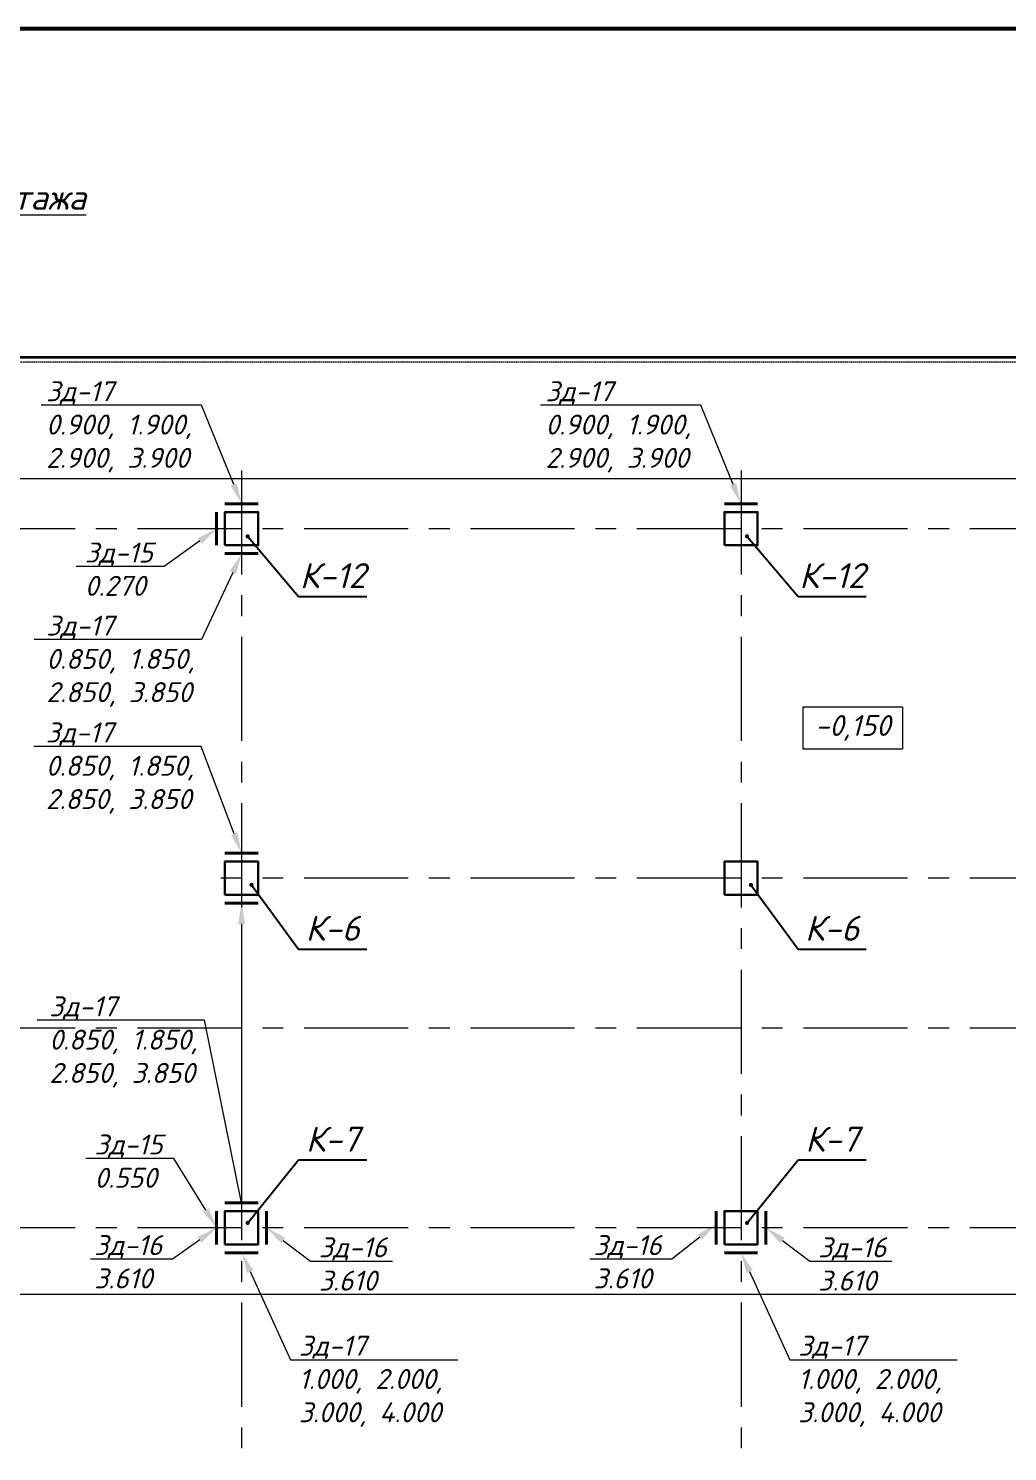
# Model space of a CAD drawing. Header units: millimetres. Extents: x -41985 to 836963, y -232665 to -4590.
# Drawn here: x 37589 to 49352, y -21689 to -4590 of the extents above; entities that cross this region are included whole.
import ezdxf
from ezdxf import colors
from ezdxf.entities.mleader import LeaderData, LeaderLine
from ezdxf.enums import TextEntityAlignment as Align
from ezdxf.math import Vec2, Vec3

# ---------------------------------------------------------------- set-up
doc = ezdxf.new("R2010")
doc.units = ezdxf.units.MM
doc.linetypes.add('CENTERX2', pattern=[4, 2.5, -0.5, 0.5, -0.5])
doc.linetypes.add('HIDDEN2', pattern=[4.7625, 3.175, -1.5875])
for name, color, linetype, lineweight in [('#Закл выноски и размеры', 7, 'Continuous', 13), ('#Закладные', 10, 'Continuous', 40), ('k_ Арм. Каркасы', 1, 'Continuous', 35), ('k_ Выноски', 7, 'Continuous', 13), ('k_ Осевая', 8, 'CENTERX2', 9), ('k_ Отметки', 251, 'Continuous', 13), ('k_ Позиции', 1, 'Continuous', 13), ('Колонна', 84, 'Continuous', 30), ('Линия пунктир', 190, 'HIDDEN2', 9), ('Линия Тонкая', 86, 'Continuous', 9)]:
    doc.layers.add(name, color=color, linetype=linetype, lineweight=lineweight)
doc.styles.get("Standard").update_dxf_attribs({"font": 'isocpeur.ttf'})
doc.styles.add('STEP PR', font='isocpeui.ttf')
doc.dimstyles.get("Standard").update_dxf_attribs({"dimtxt": 0.18, "dimasz": 0.18, "dimexe": 0.18, "dimexo": 0.0625, "dimgap": 0.09, "dimtad": 0, "dimtih": 1, "dimtoh": 1, "dimdec": 4, "dimzin": 0, "dimdsep": 46, "dimtxsty": 'Standard', "dimcen": 0.09, "dimadec": 0, "dimazin": 0, "dimtfac": 1, "dimtdec": 4, "dimtofl": 0, "dimtmove": 0, "dimatfit": 3, "dimfxl": 1, "dimtolj": 1, "dimtzin": 0, "dimarcsym": 0})

# ---------------------------------------------------------------- blocks, each defined once
blk = doc.blocks.new('*U2241')
at = {"layer": 'k_ Осевая', "ltscale": 500}
for points in [[(40150, 15100), (40150, -3900)], [(46150, 15100), (46150, -3900)], [(72150, 14400), (23500, 14400)], [(72150, 10200), (39900, 10200)], [(72150, 8400), (33900, 8400)], [(72150, 6000), (-4500, 6000)]]:
    blk.add_lwpolyline(points, dxfattribs=at)
blk = doc.blocks.new('*U2186')
blk.add_lwpolyline([(-200, -200), (200, -200), (200, 200), (-200, 200)], close=True)
blk = doc.blocks.new('*U2367')
for p in [(40150, 14400), (46150, 14400), (40150, 10200), (46150, 10200), (40150, 6000), (46150, 6000)]:
    blk.add_blockref('*U2186', p)
blk = doc.blocks.new('REINFORCED_CONCRETE')

msp = doc.modelspace()

# ---------------------------------------------------------------- linework, layer by layer
at = {"layer": '#Закл выноски и размеры', "color": 3, "lineweight": 53}
msp.add_lwpolyline([(-13310.32841, -4589.58305), (113120.39807, -4589.58305), (113120.39807, -95368.08044), (-13310.32841, -95368.08044)], close=True, dxfattribs=at)
at = {"layer": '#Закладные', "color": 5}
for points in [[(39850, -10400), (39850, -10800)], [(39850, -18800), (39850, -19200)], [(40450, -18800), (40450, -19200)], [(45850, -18800), (45850, -19200)], [(46450, -18800), (46450, -19200)]]:
    msp.add_lwpolyline(points, dxfattribs=at)
at = {"layer": '#Закладные'}
for points in [[(39950, -10300), (40350, -10300)], [(45950, -10300), (46350, -10300)], [(39950, -10900), (40350, -10900)], [(39950, -14500), (40350, -14500)], [(39950, -15100), (40350, -15100)], [(39950, -18700), (40350, -18700)], [(39950, -19300), (40350, -19300)], [(45950, -19300), (46350, -19300)]]:
    msp.add_lwpolyline(points, dxfattribs=at)
msp.add_lwpolyline([(39950, -10800), (40350, -10800)])
at = {"layer": 'k_ Арм. Каркасы'}
msp.add_lwpolyline([(-14920, -17207.72487), (-14920, -12970), (-3100, -11300), (14900, -11000), (22500, -8540), (68500, -8540), (74340, -10100)], dxfattribs=at)
at = {"layer": 'k_ Отметки'}
msp.add_lwpolyline([(46893.26325, -13244.2336), (48093.26325, -13244.2336), (48093.26325, -12744.2336), (46893.26325, -12744.2336)], close=True, dxfattribs=at)
at = {"layer": 'Линия пунктир'}
msp.add_lwpolyline([(68130, -8260), (62130, -8260), (62130, -8400), (54130, -8400), (54130, -8600), (36130, -8600), (36130, -8680), (22690, -8680), (15040, -11130), (-740, -11380)], dxfattribs=at)
at = {"layer": 'Линия Тонкая'}
msp.add_lwpolyline([(61050, -19800), (61050, -25600), (68250, -25600), (68250, -10000), (30390, -10000), (30390, -19800)], close=True, dxfattribs=at)

# ---------------------------------------------------------------- block references
at = {"layer": '#Закл выноски и размеры'}
msp.add_blockref('*U2241', (0, -25000), dxfattribs=at)
at = {"layer": 'k_ Позиции'}
ref = msp.add_blockref('REINFORCED_CONCRETE', (41244.25958, -11414.22775), dxfattribs=dict(at, xscale=100, yscale=100, zscale=100))
ref.add_attrib('POSITION', 'К-12', dxfattribs={"layer": '0', "color": 0, "linetype": 'ByBlock', "height": 300, "style": 'STEP PR', "flags": 2}).set_placement((41244.25958, -11314.22775), align=Align.CENTER)
ref = msp.add_blockref('REINFORCED_CONCRETE', (47244.25958, -11414.22775), dxfattribs=dict(at, xscale=100, yscale=100, zscale=100))
ref.add_attrib('POSITION', 'К-12', dxfattribs={"layer": '0', "color": 0, "linetype": 'ByBlock', "height": 300, "style": 'STEP PR', "flags": 2}).set_placement((47244.25958, -11314.22775), align=Align.CENTER)
ref = msp.add_blockref('REINFORCED_CONCRETE', (41244.25958, -15651.43693), dxfattribs=dict(at, xscale=100, yscale=100, zscale=100))
ref.add_attrib('POSITION', 'К-6', dxfattribs={"layer": '0', "color": 0, "linetype": 'ByBlock', "height": 300, "style": 'STEP PR', "flags": 2}).set_placement((41244.25958, -15551.43693), align=Align.CENTER)
ref = msp.add_blockref('REINFORCED_CONCRETE', (47244.25958, -15651.43693), dxfattribs=dict(at, xscale=100, yscale=100, zscale=100))
ref.add_attrib('POSITION', 'К-6', dxfattribs={"layer": '0', "color": 0, "linetype": 'ByBlock', "height": 300, "style": 'STEP PR', "flags": 2}).set_placement((47244.25958, -15551.43693), align=Align.CENTER)
ref = msp.add_blockref('REINFORCED_CONCRETE', (41244.25958, -18185.77225), dxfattribs=dict(at, xscale=100, yscale=100, zscale=100))
ref.add_attrib('POSITION', 'К-7', dxfattribs={"layer": '0', "color": 0, "linetype": 'ByBlock', "height": 300, "style": 'STEP PR', "flags": 2}).set_placement((41244.25958, -18085.77225), align=Align.CENTER)
ref = msp.add_blockref('REINFORCED_CONCRETE', (47244.25958, -18185.77225), dxfattribs=dict(at, xscale=100, yscale=100, zscale=100))
ref.add_attrib('POSITION', 'К-7', dxfattribs={"layer": '0', "color": 0, "linetype": 'ByBlock', "height": 300, "style": 'STEP PR', "flags": 2}).set_placement((47244.25958, -18085.77225), align=Align.CENTER)
at = {"layer": 'Колонна'}
msp.add_blockref('*U2367', (0, -25000), dxfattribs=at)

# ---------------------------------------------------------------- texts
at = {"layer": 'k_ Выноски', "insert": (30914.77825, -6658.64223), "char_height": 300, "width": 16678.1913301, "attachment_point": 5, "line_spacing_factor": 1.5, "style": 'STEP PR'}
msp.add_mtext('\\A1;{\\fISOCPEUR|b1|i1|c204|p34;\\LСхема расположения закладных изделий в стенах и колоннах первого этажа}', dxfattribs=at)
at = {"layer": 'k_ Отметки', "insert": (47493.26325, -12994.2336), "char_height": 250, "width": 1200, "attachment_point": 5, "style": 'STEP PR'}
msp.add_mtext('-0,150', dxfattribs=at)

# ---------------------------------------------------------------- leaders
at = {"layer": '#Закл выноски и размеры'}
ml = msp.add_multileader_mtext('Standard', dxfattribs=at)
ml.set_content('Зд-17\\P0.900, 1.900,\\P2.900, 3.900', color=256, style='STEP PR')
ml.set_leader_properties(color=256, linetype='ByLayer', lineweight=-1)
ml.build(insert=Vec2(0, 0))
ml.multileader.update_dxf_attribs({"text_left_attachment_type": 6, "text_right_attachment_type": 6, "dogleg_length": 0, "arrow_head_size": 250})
ctx = ml.context
ctx.base_point, ctx.char_height, ctx.arrow_head_size, ctx.landing_gap_size, ctx.plane_origin = Vec3(37701.31586, -9116.94665), 240, 250, 100, Vec3(49138.15801, -15142.87258)
ctx.left_attachment, ctx.right_attachment = 6, 6
notes = []
notes.append((ctx, [(1, (1, 1, 0), (39666.22496, -9116.94665), (-1, 0), 0, [(0, [(40150, -10300)], 0, [])])]))
ctx.mtext.insert, ctx.mtext.rotation, ctx.mtext.width, ctx.mtext.defined_height, ctx.mtext.flow_direction = Vec3(37801.31586, -8828.94665), 6.2831853072, 1806.1469698, 1007.64079, 5
ml = msp.add_multileader_mtext('Standard', dxfattribs=at)
ml.set_content('Зд-17\\P0.900, 1.900,\\P2.900, 3.900', color=256, style='STEP PR')
ml.set_leader_properties(color=256, linetype='ByLayer', lineweight=-1)
ml.build(insert=Vec2(0, 0))
ml.multileader.update_dxf_attribs({"text_left_attachment_type": 6, "text_right_attachment_type": 6, "dogleg_length": 0, "arrow_head_size": 250})
ctx = ml.context
ctx.base_point, ctx.char_height, ctx.arrow_head_size, ctx.landing_gap_size, ctx.plane_origin = Vec3(43701.31586, -9116.94665), 240, 250, 100, Vec3(55138.15801, -15142.87258)
ctx.left_attachment, ctx.right_attachment = 6, 6
notes.append((ctx, [(1, (1, 1, 0), (45666.22496, -9116.94665), (-1, 0), 0, [(0, [(46150, -10300)], 0, [])])]))
ctx.mtext.insert, ctx.mtext.rotation, ctx.mtext.width, ctx.mtext.defined_height, ctx.mtext.flow_direction = Vec3(43801.31586, -8828.94665), 6.2831853072, 1806.1469698, 1007.64079, 5
at = {"layer": '#Закл выноски и размеры', "color": 5}
ml = msp.add_multileader_mtext('Standard', dxfattribs=at)
ml.set_content('Зд-15 \\P0.270', color=5, style='STEP PR')
ml.set_leader_properties(color=256, linetype='ByLayer', lineweight=-1)
ml.build(insert=Vec2(0, 0))
ml.multileader.update_dxf_attribs({"text_left_attachment_type": 6, "text_right_attachment_type": 6, "dogleg_length": 0, "arrow_head_size": 250})
ctx = ml.context
ctx.base_point, ctx.char_height, ctx.arrow_head_size, ctx.landing_gap_size, ctx.plane_origin = Vec3(38165.67819, -11054.97435), 240, 250, 100, Vec3(54374.15861, -17418.62184)
ctx.left_attachment, ctx.right_attachment = 6, 6
notes.append((ctx, [(1, (1, 1, 0), (39217.49638, -11054.97435), (-1, 0), 0, [(1, [(39850, -10600)], 0, [])])]))
ctx.mtext.insert, ctx.mtext.rotation, ctx.mtext.width, ctx.mtext.defined_height, ctx.mtext.flow_direction = Vec3(38265.67819, -10766.97435), 6.2831853072, 2052.8217688, 859.52144, 5
at = {"layer": '#Закл выноски и размеры'}
ml = msp.add_multileader_mtext('Standard', dxfattribs=at)
ml.set_content('Зд-17\\P0.850, 1.850,\\P2.850, 3.850', color=256, style='STEP PR')
ml.set_leader_properties(color=256, linetype='ByLayer', lineweight=-1)
ml.build(insert=Vec2(0, 0))
ml.multileader.update_dxf_attribs({"text_left_attachment_type": 6, "text_right_attachment_type": 6, "dogleg_length": 0, "arrow_head_size": 250})
ctx = ml.context
ctx.base_point, ctx.char_height, ctx.arrow_head_size, ctx.landing_gap_size, ctx.plane_origin = Vec3(37703.62681, -11932.52022), 240, 250, 100, Vec3(56040.80891, -19558.93401)
ctx.left_attachment, ctx.right_attachment = 6, 6
notes.append((ctx, [(1, (1, 1, 0), (39668.5359, -11932.52022), (-1, 0), 0, [(0, [(40150, -10900)], 0, [])])]))
ctx.mtext.insert, ctx.mtext.rotation, ctx.mtext.width, ctx.mtext.flow_direction = Vec3(37803.62681, -11644.52022), 6.2831853072, 2679.7530317, 5
ml = msp.add_multileader_mtext('Standard', dxfattribs=at)
ml.set_content('Зд-17\\P0.850, 1.850,\\P2.850, 3.850', color=256, style='STEP PR')
ml.set_leader_properties(color=256, linetype='ByLayer', lineweight=-1)
ml.build(insert=Vec2(0, 0))
ml.multileader.update_dxf_attribs({"text_left_attachment_type": 6, "text_right_attachment_type": 6, "dogleg_length": 0, "arrow_head_size": 250})
ctx = ml.context
ctx.base_point, ctx.char_height, ctx.arrow_head_size, ctx.landing_gap_size, ctx.plane_origin = Vec3(37698.02958, -13216.92226), 240, 250, 100, Vec3(55993.66994, -21254.98987)
ctx.left_attachment, ctx.right_attachment = 6, 6
notes.append((ctx, [(1, (1, 1, 0), (39662.93867, -13216.92226), (-1, 0), 0, [(0, [(40150, -14500)], 0, [])])]))
ctx.mtext.insert, ctx.mtext.rotation, ctx.mtext.width, ctx.mtext.flow_direction = Vec3(37798.02958, -12928.92226), 6.2831853072, 2679.7530317, 5
ml = msp.add_multileader_mtext('Standard', dxfattribs=at)
ml.set_content('Зд-17\\P0.850, 1.850,\\P2.850, 3.850', color=256, style='STEP PR')
ml.set_leader_properties(color=256, linetype='ByLayer', lineweight=-1)
ml.build(insert=Vec2(0, 0))
ml.multileader.update_dxf_attribs({"text_left_attachment_type": 6, "text_right_attachment_type": 6, "dogleg_length": 0, "arrow_head_size": 250})
ctx = ml.context
ctx.base_point, ctx.char_height, ctx.arrow_head_size, ctx.landing_gap_size, ctx.plane_origin = Vec3(37738.8124, -16507.56349), 240, 250, 100, Vec3(56040.80891, -23758.93401)
ctx.left_attachment, ctx.right_attachment = 6, 6
notes.append((ctx, [(1, (1, 1, 0), (39703.72149, -16507.56349), (-1, 0), 0, [(1, [(40150, -15100), (40150, -18700)], 0, [])])]))
ctx.mtext.insert, ctx.mtext.rotation, ctx.mtext.width, ctx.mtext.flow_direction = Vec3(37838.8124, -16219.56349), 6.2831853072, 2679.7530317, 5
at = {"layer": '#Закл выноски и размеры', "color": 5}
ml = msp.add_multileader_mtext('Standard', dxfattribs=at)
ml.set_content('Зд-15 \\P0.550', color=5, style='STEP PR')
ml.set_leader_properties(color=256, linetype='ByLayer', lineweight=-1)
ml.build(insert=Vec2(0, 0))
ml.multileader.update_dxf_attribs({"text_left_attachment_type": 6, "text_right_attachment_type": 6, "dogleg_length": 0, "arrow_head_size": 250})
ctx = ml.context
ctx.base_point, ctx.char_height, ctx.arrow_head_size, ctx.landing_gap_size, ctx.plane_origin = Vec3(38282.75238, -18167.77284), 240, 250, 100, Vec3(54374.15861, -25818.62184)
ctx.left_attachment, ctx.right_attachment = 6, 6
notes.append((ctx, [(1, (1, 1, 0), (39334.57056, -18167.77284), (-1, 0), 0, [(1, [(39850, -19000)], 0, [])])]))
ctx.mtext.insert, ctx.mtext.rotation, ctx.mtext.width, ctx.mtext.defined_height, ctx.mtext.flow_direction = Vec3(38382.75238, -17879.77284), 6.2831853072, 2052.8217688, 859.52144, 5
ml = msp.add_multileader_mtext('Standard', dxfattribs=at)
ml.set_content('Зд-16\\P3.610', color=5, style='STEP PR')
ml.set_leader_properties(color=256, linetype='ByLayer', lineweight=-1)
ml.build(insert=Vec2(0, 0))
ml.multileader.update_dxf_attribs({"text_left_attachment_type": 6, "text_right_attachment_type": 6, "dogleg_length": 0, "arrow_head_size": 250})
ctx = ml.context
ctx.base_point, ctx.char_height, ctx.arrow_head_size, ctx.landing_gap_size, ctx.plane_origin = Vec3(44278.74231, -19376.67298), 240, 250, 100, Vec3(60598.6324, -27440.23562)
ctx.left_attachment, ctx.right_attachment = 6, 6
notes.append((ctx, [(1, (1, 1, 0), (45318.01504, -19376.67298), (-1, 0), 0, [(1, [(45850, -18957.12881)], 0, [])])]))
ctx.mtext.insert, ctx.mtext.rotation, ctx.mtext.width, ctx.mtext.defined_height, ctx.mtext.flow_direction = Vec3(44378.74231, -19088.67298), 6.2831853072, 1973.9242303, 722.06146, 5
ml = msp.add_multileader_mtext('Standard', dxfattribs=at)
ml.set_content('Зд-16\\P3.610', color=5, style='STEP PR')
ml.set_leader_properties(color=256, linetype='ByLayer', lineweight=-1)
ml.build(insert=Vec2(0, 0))
ml.multileader.update_dxf_attribs({"text_left_attachment_type": 6, "text_right_attachment_type": 6, "dogleg_length": 0, "arrow_head_size": 250})
ctx = ml.context
ctx.base_point, ctx.char_height, ctx.arrow_head_size, ctx.landing_gap_size, ctx.plane_origin = Vec3(38278.74231, -19376.67298), 240, 250, 100, Vec3(54598.6324, -27440.23562)
ctx.left_attachment, ctx.right_attachment = 6, 6
notes.append((ctx, [(1, (1, 1, 0), (39318.01504, -19376.67298), (-1, 0), 0, [(1, [(39850, -19000)], 0, [])])]))
ctx.mtext.insert, ctx.mtext.rotation, ctx.mtext.width, ctx.mtext.defined_height, ctx.mtext.flow_direction = Vec3(38378.74231, -19088.67298), 6.2831853072, 1973.9242303, 722.06146, 5
ml = msp.add_multileader_mtext('Standard', dxfattribs=at)
ml.set_content('Зд-16\\P3.610', color=5, style='STEP PR')
ml.set_leader_properties(color=256, linetype='ByLayer', lineweight=-1)
ml.build(insert=Vec2(0, 0))
ml.multileader.update_dxf_attribs({"text_left_attachment_type": 6, "text_right_attachment_type": 6, "dogleg_length": 0, "arrow_head_size": 250})
ctx = ml.context
ctx.base_point, ctx.char_height, ctx.arrow_head_size, ctx.landing_gap_size, ctx.plane_origin = Vec3(40977.88007, -19402.94963), 240, 250, 100, Vec3(57627.33266, -27483.10681)
ctx.left_attachment, ctx.right_attachment = 6, 6
notes.append((ctx, [(0, (1, 1, 0), (40977.88007, -19402.94963), (1, 0), 0, [(1, [(40450, -19000)], 0, [])])]))
ctx.mtext.insert, ctx.mtext.rotation, ctx.mtext.width, ctx.mtext.defined_height, ctx.mtext.flow_direction = Vec3(41077.88007, -19114.94963), 6.2831853072, 1973.9242303, 1630.07263, 5
ml = msp.add_multileader_mtext('Standard', dxfattribs=at)
ml.set_content('Зд-16\\P3.610', color=5, style='STEP PR')
ml.set_leader_properties(color=256, linetype='ByLayer', lineweight=-1)
ml.build(insert=Vec2(0, 0))
ml.multileader.update_dxf_attribs({"text_left_attachment_type": 6, "text_right_attachment_type": 6, "dogleg_length": 0, "arrow_head_size": 250})
ctx = ml.context
ctx.base_point, ctx.char_height, ctx.arrow_head_size, ctx.landing_gap_size, ctx.plane_origin = Vec3(46977.88007, -19402.94963), 240, 250, 100, Vec3(63627.33266, -27483.10681)
ctx.left_attachment, ctx.right_attachment = 6, 6
notes.append((ctx, [(0, (1, 1, 0), (46977.88007, -19402.94963), (1, 0), 0, [(1, [(46450, -19000)], 0, [])])]))
ctx.mtext.insert, ctx.mtext.rotation, ctx.mtext.width, ctx.mtext.defined_height, ctx.mtext.flow_direction = Vec3(47077.88007, -19114.94963), 6.2831853072, 1973.9242303, 1630.07263, 5
at = {"layer": '#Закл выноски и размеры'}
ml = msp.add_multileader_mtext('Standard', dxfattribs=at)
ml.set_content('Зд-17\\P1.000, 2.000,\\P3.000, 4.000', color=256, style='STEP PR')
ml.set_leader_properties(color=256, linetype='ByLayer', lineweight=-1)
ml.build(insert=Vec2(0, 0))
ml.multileader.update_dxf_attribs({"text_left_attachment_type": 6, "text_right_attachment_type": 6, "dogleg_length": 0, "arrow_head_size": 250})
ctx = ml.context
ctx.base_point, ctx.char_height, ctx.arrow_head_size, ctx.landing_gap_size, ctx.plane_origin = Vec3(40736.54796, -20585.28305), 240, 250, 100, Vec3(57273.02469, -27976.09266)
ctx.left_attachment, ctx.right_attachment = 6, 6
notes.append((ctx, [(0, (1, 1, 0), (40736.54796, -20585.28305), (1, 0), 0, [(1, [(40150, -19300)], 0, [])])]))
ctx.mtext.insert, ctx.mtext.rotation, ctx.mtext.width, ctx.mtext.defined_height, ctx.mtext.flow_direction = Vec3(40836.54796, -20297.28305), 6.2831853072, 1973.9242303, 1630.07263, 5
ml = msp.add_multileader_mtext('Standard', dxfattribs=at)
ml.set_content('Зд-17\\P1.000, 2.000,\\P3.000, 4.000', color=256, style='STEP PR')
ml.set_leader_properties(color=256, linetype='ByLayer', lineweight=-1)
ml.build(insert=Vec2(0, 0))
ml.multileader.update_dxf_attribs({"text_left_attachment_type": 6, "text_right_attachment_type": 6, "dogleg_length": 0, "arrow_head_size": 250})
ctx = ml.context
ctx.base_point, ctx.char_height, ctx.arrow_head_size, ctx.landing_gap_size, ctx.plane_origin = Vec3(46736.54796, -20585.28305), 240, 250, 100, Vec3(63273.02469, -27976.09266)
ctx.left_attachment, ctx.right_attachment = 6, 6
notes.append((ctx, [(0, (1, 1, 0), (46736.54796, -20585.28305), (1, 0), 0, [(1, [(46150, -19300)], 0, [])])]))
ctx.mtext.insert, ctx.mtext.rotation, ctx.mtext.width, ctx.mtext.defined_height, ctx.mtext.flow_direction = Vec3(46836.54796, -20297.28305), 6.2831853072, 1973.9242303, 1630.07263, 5
at = {"layer": 'k_ Выноски', "ltscale": 100}
for points in [[(40222.6867, -10692.37223), (40834.83162, -11414.22775), (41653.68753, -11414.22775)], [(46222.6867, -10692.37223), (46834.83162, -11414.22775), (47653.68753, -11414.22775)], [(40269.22835, -14880.42147), (40834.83162, -15651.43693), (41653.68753, -15651.43693)], [(46269.22835, -14880.42147), (46834.83162, -15651.43693), (47653.68753, -15651.43693)], [(40222.6867, -18941.49187), (40834.83162, -18185.77225), (41653.68753, -18185.77225)], [(46222.6867, -18941.49187), (46834.83162, -18185.77225), (47653.68753, -18185.77225)]]:
    msp.add_leader(points, dimstyle='Standard', override={"dimscale": 100, "dimtxt": 2.5, "dimasz": 2, "dimexe": 1, "dimexo": 2, "dimgap": 0.7, "dimtih": 0, "dimtoh": 0, "dimlfac": -1, "dimzin": 8, "dimcen": 2, "dimdle": 1, "dimclrt": 1, "dimadec": 4, "dimtmove": 1, "dimldrblk": 'DotSmall', "dimfxl": 100}, dxfattribs=at)
for ctx, leaders in notes:
    for number, flags, end, landing, length, lines in leaders:
        leader = LeaderData()
        leader.index, (leader.has_last_leader_line, leader.has_dogleg_vector, leader.attachment_direction) = number, flags
        leader.last_leader_point, leader.dogleg_vector, leader.dogleg_length = Vec3(end), Vec3(landing), length
        for number, points, colour, breaks in lines:
            line = LeaderLine()
            line.index, line.vertices, line.color, line.breaks = number, Vec3.list(points), colors.encode_raw_color(colour), breaks
            leader.lines.append(line)
        ctx.leaders.append(leader)

doc.saveas('drawing.dxf')
